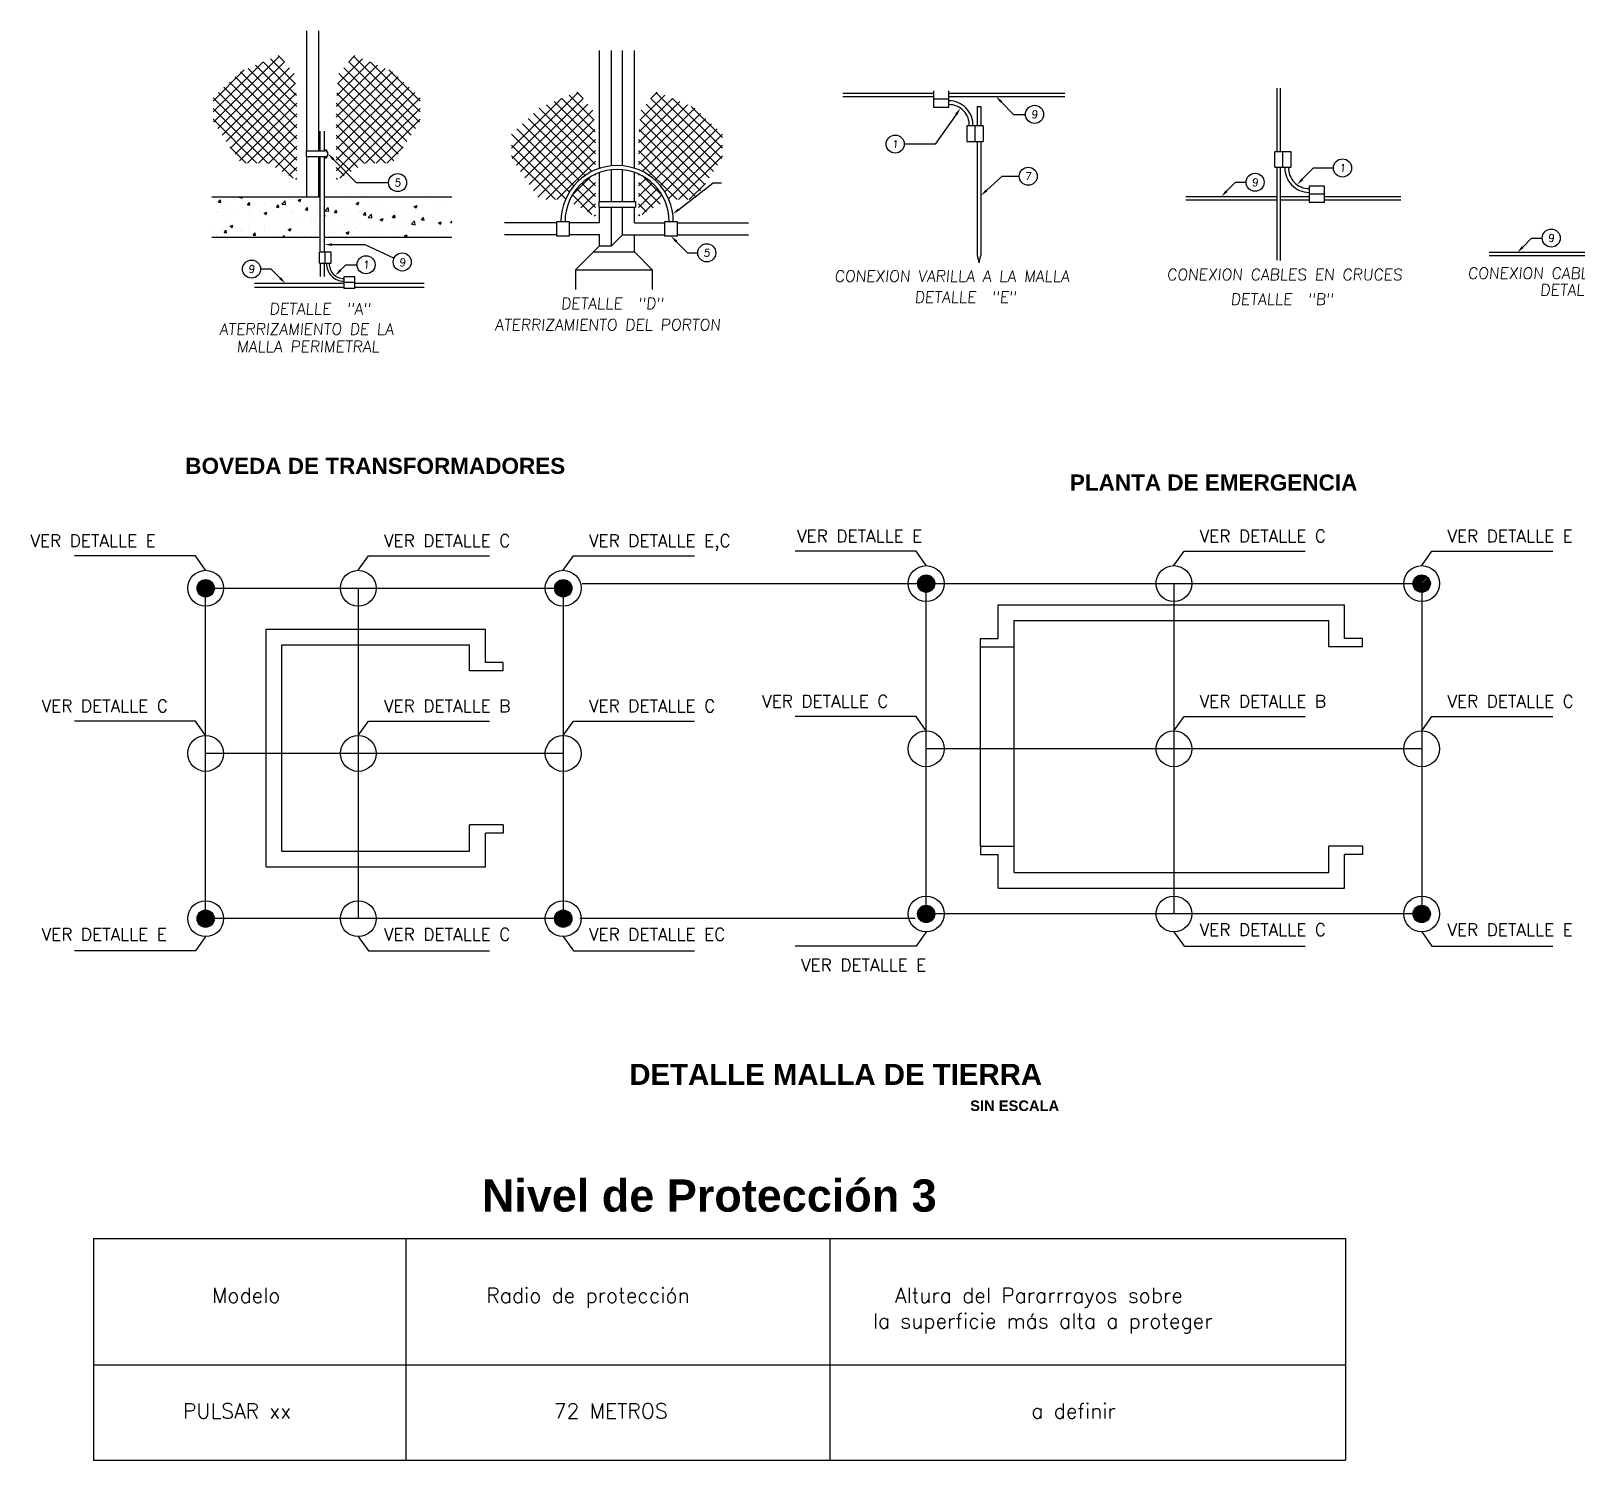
# Model space of a CAD drawing. Extents: x 268 to 383, y 668 to 793.
# Drawn here: x 267.82 to 308.74, y 753.04 to 790.88 of the extents above; entities that cross this region are included whole.
import ezdxf
from ezdxf.enums import TextEntityAlignment as Align

# ---------------------------------------------------------------- set-up
doc = ezdxf.new("R2010")
doc.units = 0
doc.header["$LTSCALE"] = 0.5
doc.header["$MEASUREMENT"] = 0
doc.layers.get('0').update_dxf_attribs({"linetype": 'CONTINUOUS'})
for name, color, linetype in [('MALLA', 4, 'CONTINUOUS'), ('P01', 6, 'CONTINUOUS'), ('P02', 1, 'CONTINUOUS'), ('P03', 5, 'CONTINUOUS'), ('P04', 7, 'CONTINUOUS'), ('P06', 7, 'CONTINUOUS'), ('P07', 5, 'CONTINUOUS'), ('paredes', 1, 'CONTINUOUS'), ('TEXTO', 7, 'CONTINUOUS')]:
    doc.layers.add(name, color=color, linetype=linetype)
doc.styles.add('ALR', font='sanssb__.ttf')
doc.styles.add('LEROY', font='ROMANC.SHX')
doc.styles.add('SALVA', font='SIMPLEX9.SHX')
doc.styles.add('STYLE1', font='sanssb__.ttf')
doc.styles.add('STYLE2', font='romans.shx')

# ---------------------------------------------------------------- blocks, each defined once
blk = doc.blocks.new('*X14')
at = {"color": 0}
for p, q in [((19480, 56603), (31765, 68889)), ((19611, 54082), (35911, 70383)), ((20652, 52472), (37123, 68943)), ((40085, 60678), (31842, 68921)), ((39873, 63542), (33708, 69707)), ((37121, 68945), (35573, 70493)), ((19480, 59255), (27183, 66958)), ((21693, 50861), (38335, 67503)), ((22751, 49267), (39546, 66063)), ((40193, 49963), (24907, 65249)), ((40193, 52615), (26282, 66526)), ((40193, 55267), (28111, 67349)), ((40193, 57918), (29976, 68135)), ((40193, 42008), (20784, 61417)), ((40193, 44660), (22158, 62695)), ((40193, 47312), (23533, 63972)), ((23824, 47689), (39859, 63724)), ((24897, 46110), (40042, 61255)), ((39300, 40250), (19480, 60070)), ((32977, 43921), (19480, 57418)), ((25969, 44531), (40193, 58754)), ((30326, 43921), (19480, 54766)), ((28011, 43921), (40193, 56103)), ((30662, 43921), (40193, 53451)), ((33213, 43820), (40193, 50799)), ((27674, 43921), (23649, 47945)), ((34885, 42840), (40193, 48148)), ((36556, 41859), (40193, 45496)), ((38227, 40879), (40193, 42844)), ((39899, 39899), (40193, 40193))]:
    blk.add_line(p, q, dxfattribs=at)
blk = doc.blocks.new('*X15')
at = {"color": 0}
for p, q in [((8021, 23138), (8035, 23153)), ((8021, 23138), (8910, 23000)), ((8450, 23153), (8797, 22919)), ((8797, 22919), (8875, 23153)), ((8910, 23000), (8892, 23153)), ((2414, 19268), (2414, 19268)), ((3010, 21938), (3492, 22513)), ((3010, 21938), (3608, 21886)), ((3044, 19631), (3044, 19631)), ((3178, 22005), (3178, 22005)), ((3608, 21886), (3492, 22513)), ((5644, 20386), (5644, 20386)), ((5781, 20614), (5781, 20614)), ((6965, 22504), (6965, 22504)), ((8876, 20632), (8876, 20632)), ((10183, 21311), (10665, 21885)), ((10183, 21311), (10780, 21258)), ((10650, 19391), (10650, 19391)), ((10780, 21258), (10665, 21885)), ((10975, 21364), (10975, 21364)), ((10982, 20161), (10982, 20161)), ((13153, 19721), (13153, 19721)), ((14269, 19228), (14969, 19497)), ((14269, 19228), (14766, 18893)), ((14708, 21633), (14708, 21633)), ((14766, 18893), (14969, 19497)), ((16109, 22068), (16109, 22068)), ((16320, 19935), (16320, 19935)), ((16941, 20219), (16941, 20219)), ((17355, 20683), (17837, 21258)), ((17355, 20683), (17953, 20631)), ((17953, 20631), (17837, 21258)), ((18693, 21482), (19472, 22294)), ((18693, 21482), (19583, 21344)), ((19583, 21344), (19472, 22294)), ((20540, 22634), (20540, 22634)), ((21038, 19379), (21038, 19379)), ((21160, 22708), (21160, 22708)), ((21658, 19709), (21658, 19709)), ((22671, 22454), (23371, 22722)), ((22671, 22454), (23168, 22118)), ((23168, 22118), (23371, 22722)), ((23256, 21051), (23256, 21051)), ((24528, 20056), (25010, 20630)), ((24528, 20056), (25126, 20003)), ((25126, 20003), (25010, 20630)), ((25760, 21380), (25760, 21380)), ((26232, 20129), (26232, 20129)), ((26997, 19484), (26997, 19484)), ((3654, 15303), (3654, 15303)), ((4335, 18560), (4335, 18560)), ((5659, 17285), (5659, 17285)), ((5866, 16003), (6566, 16272)), ((5866, 16003), (6364, 15667)), ((6364, 15667), (6567, 16272)), ((7752, 19043), (7752, 19043)), ((8019, 15447), (8019, 15447)), ((10523, 15776), (10523, 15776)), ((10853, 18035), (10853, 18035)), ((13090, 18817), (13090, 18817)), ((14295, 15666), (14295, 15666)), ((14310, 16275), (14310, 16275)), ((15866, 15410), (15866, 15410)), ((15987, 18739), (15987, 18739)), ((18429, 18592), (18429, 18592)), ((20127, 16667), (20127, 16667)), ((20238, 15202), (20938, 15471)), ((20626, 17107), (20626, 17107)), ((20735, 14867), (20938, 15471)), ((20917, 16050), (20917, 16050)), ((23129, 17436), (23129, 17436)), ((23767, 18366), (23767, 18366)), ((25959, 17668), (25959, 17668)), ((26111, 16800), (26111, 16800)), ((26916, 17935), (26916, 17935)), ((1704, 14615), (1704, 14615)), ((2631, 13664), (2631, 13664)), ((4398, 14416), (4880, 14991)), ((4398, 14416), (4995, 14364)), ((4995, 14364), (4880, 14991)), ((5537, 13956), (5537, 13956)), ((8463, 14665), (8463, 14665)), ((8992, 15077), (8992, 15077)), ((10731, 14706), (10731, 14706)), ((11570, 13789), (12052, 14363)), ((11570, 13789), (12168, 13736)), ((12168, 13736), (12052, 14363)), ((14331, 14852), (14331, 14852)), ((16691, 13470), (16691, 13470)), ((18862, 13304), (19225, 13736)), ((19305, 13304), (19225, 13736)), ((19669, 14626), (19669, 14626)), ((20238, 15202), (20735, 14867)), ((20498, 13492), (20498, 13492)), ((22523, 14471), (22523, 14471)), ((24286, 13991), (24286, 13991)), ((25007, 14401), (25007, 14401)), ((25989, 13471), (25989, 13471))]:
    blk.add_line(p, q, dxfattribs=at)
blk = doc.blocks.new('*X16')
at = {"color": 0}
for p, q in [((38366, 23040), (38366, 23040)), ((46746, 22927), (46746, 22927)), ((29366, 19827), (30145, 20639)), ((29366, 19827), (30255, 19689)), ((29547, 21879), (29547, 21879)), ((30255, 19689), (30145, 20639)), ((31367, 20833), (31367, 20833)), ((31700, 19428), (32183, 20003)), ((31700, 19428), (32298, 19376)), ((32298, 19376), (32183, 20003)), ((32335, 19258), (32335, 19258)), ((35735, 19096), (35735, 19096)), ((35863, 22710), (35863, 22710)), ((36418, 21473), (36418, 21473)), ((37042, 21653), (37742, 21922)), ((37042, 21653), (37539, 21317)), ((37539, 21317), (37742, 21921)), ((37623, 19670), (37623, 19670)), ((38873, 18801), (39355, 19375)), ((39471, 18748), (39355, 19375)), ((39523, 19594), (39523, 19594)), ((41612, 22223), (41612, 22223)), ((43454, 20671), (43454, 20671)), ((45838, 20426), (45838, 20426)), ((46624, 19598), (46624, 19598)), ((48341, 20755), (48341, 20755)), ((49286, 21672), (49286, 21672)), ((51413, 20852), (52114, 21121)), ((51413, 20852), (51911, 20516)), ((51675, 20238), (51675, 20238)), ((51682, 19477), (51682, 19477)), ((51911, 20516), (52114, 21121)), ((52129, 21254), (52129, 21254)), ((55118, 22673), (55118, 22673)), ((56869, 20988), (56869, 20988)), ((57514, 20478), (57514, 20478)), ((58444, 22085), (58444, 22085)), ((29179, 18634), (29340, 18696)), ((29179, 18216), (29340, 18696)), ((31245, 17504), (31245, 17504)), ((31791, 18669), (31791, 18669)), ((33232, 18766), (33232, 18766)), ((34187, 16474), (34187, 16474)), ((34443, 17915), (34443, 17915)), ((36296, 18144), (36296, 18144)), ((36892, 15650), (36892, 15650)), ((37673, 19033), (37673, 19033)), ((38873, 18801), (39471, 18748)), ((39782, 17690), (39782, 17690)), ((40019, 17475), (40019, 17475)), ((40038, 18172), (40817, 18984)), ((40038, 18172), (40927, 18034)), ((40927, 18034), (40817, 18984)), ((41368, 15565), (41368, 15565)), ((41490, 18894), (41490, 18894)), ((43011, 18807), (43011, 18807)), ((43011, 17627), (43711, 17895)), ((43011, 17627), (43509, 17291)), ((43207, 16482), (43207, 16482)), ((43509, 17291), (43711, 17895)), ((45120, 17464), (45120, 17464)), ((45711, 16811), (45711, 16811)), ((45851, 18476), (45851, 18476)), ((46046, 18173), (46528, 18748)), ((46046, 18173), (46643, 18121)), ((46503, 16269), (46503, 16269)), ((46643, 18121), (46528, 18748)), ((48350, 18582), (48350, 18582)), ((49498, 17310), (49498, 17310)), ((50458, 17238), (50458, 17238)), ((50710, 16517), (51489, 17329)), ((50710, 16517), (51600, 16379)), ((51600, 16379), (51489, 17329)), ((51554, 16909), (51554, 16909)), ((53218, 17546), (53700, 18120)), ((53218, 17546), (53816, 17493)), ((53688, 18356), (53688, 18356)), ((53816, 17493), (53700, 18120)), ((55501, 15977), (55501, 15977)), ((55796, 17013), (55796, 17013)), ((55814, 18141), (55814, 18141)), ((56748, 17659), (56748, 17659)), ((57382, 16826), (58083, 17094)), ((57382, 16826), (57880, 16490)), ((57880, 16490), (58083, 17094)), ((58317, 18471), (58317, 18471)), ((59026, 18131), (59026, 18131)), ((60391, 16918), (60681, 17264)), ((60391, 16918), (60681, 16893)), ((30345, 14175), (30345, 14175)), ((30601, 14822), (30601, 14822)), ((31123, 14175), (31123, 14175)), ((33105, 15152), (33105, 15152)), ((34609, 14401), (35309, 14670)), ((34609, 14401), (35106, 14066)), ((35106, 14066), (35309, 14670)), ((35684, 13950), (35684, 13950)), ((36174, 14815), (36174, 14815)), ((41022, 13724), (41022, 13724)), ((43838, 13975), (43838, 13975)), ((46360, 13499), (46360, 13499)), ((46867, 13366), (46867, 13366)), ((48980, 13600), (49680, 13869)), ((48980, 13600), (49420, 13304)), ((49491, 13304), (49680, 13869)), ((49670, 14976), (49670, 14976)), ((51432, 13580), (51432, 13580)), ((53183, 14197), (53183, 14197)), ((55686, 14527), (55686, 14527)), ((56626, 14330), (56626, 14330)), ((59474, 15025), (59474, 15025))]:
    blk.add_line(p, q, dxfattribs=at)

msp = doc.modelspace()

# ---------------------------------------------------------------- hatches: boundary and pattern name
at = {"layer": 'MALLA', "linetype": 'Continuous'}
h = msp.add_hatch(dxfattribs=at)
h.set_pattern_fill('ANSI31', color=256, scale=0.218697, style=0)
h.set_pattern_definition([(135, (421.129375, 758.26401), (0.019330302, 0.019330302), [])])
h.paths.add_polyline_path([(272.68, 776.125, 1), (272.223, 776.125, 1)])
h = msp.add_hatch(dxfattribs=at)
h.set_pattern_fill('ANSI31', color=256, scale=0.218697, style=0)
h.set_pattern_definition([(45, (133.24207, 758.26401), (-0.019330302, 0.019330302), [])])
h.paths.add_polyline_path([(282.149, 776.125, 1), (281.691, 776.125, 1)])
h = msp.add_hatch(dxfattribs=at)
h.set_pattern_fill('ANSI31', color=256, scale=0.218697, style=0)
h.set_pattern_definition([(135, (440.209402, 758.387254), (0.019330302, 0.019330302), [])])
h.paths.add_polyline_path([(291.76, 776.249, 1), (291.303, 776.249, 1)])
h = msp.add_hatch(dxfattribs=at)
h.set_pattern_fill('ANSI31', color=256, scale=0.218697, style=0)
h.set_pattern_definition([(45, (155.975068, 758.387254), (-0.019330302, 0.019330302), [])])
h.paths.add_polyline_path([(304.882, 776.249, 1), (304.424, 776.249, 1)])
h = msp.add_hatch(dxfattribs=at)
h.set_pattern_fill('ANSI31', color=256, scale=0.218697, style=0)
h.set_pattern_definition([(225, (440.209402, 785.362), (0.019330302, -0.019330302), [])])
h.paths.add_polyline_path([(291.303, 767.501, 1), (291.76, 767.501, 1)])
h = msp.add_hatch(dxfattribs=at)
h.set_pattern_fill('ANSI31', color=256, scale=0.218697, style=0)
h.set_pattern_definition([(315, (155.975068, 785.362), (-0.019330302, -0.019330302), [])])
h.paths.add_polyline_path([(304.424, 767.501, 1), (304.882, 767.501, 1)])
h = msp.add_hatch(dxfattribs=at)
h.set_pattern_fill('ANSI31', color=256, scale=0.218697, style=0)
h.set_pattern_definition([(225, (421.129375, 785.238755), (0.019330302, -0.019330302), [])])
h.paths.add_polyline_path([(272.223, 767.377, 1), (272.68, 767.377, 1)])
h = msp.add_hatch(dxfattribs=at)
h.set_pattern_fill('ANSI31', color=256, scale=0.218697, style=0)
h.set_pattern_definition([(315, (133.24207, 785.238755), (-0.019330302, -0.019330302), [])])
h.paths.add_polyline_path([(281.691, 767.377, 1), (282.149, 767.377, 1)])

# ---------------------------------------------------------------- linework, layer by layer
for p, q in [((282.424, 776.249), (291.301, 776.249)), ((291.531, 767.501), (291.531, 776.249)), ((291.531, 776.249), (304.653, 776.249)), ((298.092, 776.249), (298.092, 767.501)), ((304.653, 776.249), (304.653, 767.501)), ((272.451, 776.125), (281.92, 776.125)), ((272.451, 767.377), (272.451, 776.125)), ((276.493, 776.125), (276.493, 767.377)), ((281.92, 776.125), (281.92, 767.377)), ((281.92, 771.751), (272.451, 771.751)), ((304.653, 771.875), (291.531, 771.875)), ((281.92, 767.377), (272.451, 767.377)), ((282.362, 767.39), (291.238, 767.39)), ((304.653, 767.501), (291.531, 767.501))]:
    msp.add_line(p, q, dxfattribs=at)
for centre in [(272.451, 776.125), (281.92, 776.125), (291.531, 776.249), (304.653, 776.249), (291.531, 767.501), (304.653, 767.501), (272.451, 767.377), (281.92, 767.377)]:
    msp.add_circle(centre, 0.229, dxfattribs=at)
at = {"layer": 'P01'}
for centre, radius, start, end in [((292.132, 788.391), 0.64, 357.6903, 90), ((292.132, 788.391), 0.541, 357.2774, 90), ((301.67, 787.247), 0.64, 177.6903, 270), ((301.67, 787.247), 0.541, 177.2774, 270), ((276.111, 784.711), 0.457, 177.6903, 270), ((276.111, 784.711), 0.387, 177.2774, 270)]:
    msp.add_arc(centre, radius, start, end, dxfattribs=at)
at = {"layer": 'P02'}
for p, q in [((280.554, 787.774), (281.871, 789.09)), ((280.568, 787.504), (282.315, 789.25)), ((280.68, 787.331), (282.445, 789.096)), ((280.792, 787.159), (282.575, 788.942)), ((282.774, 787.631), (281.479, 788.925)), ((282.774, 787.915), (281.679, 789.009)), ((282.762, 788.21), (281.879, 789.093)), ((282.739, 788.517), (282.079, 789.178)), ((282.445, 789.096), (282.279, 789.262)), ((283.915, 787.915), (285.01, 789.009)), ((283.915, 787.631), (285.21, 788.925)), ((283.927, 788.21), (284.81, 789.093)), ((283.949, 788.517), (284.61, 789.178)), ((285.897, 787.159), (284.114, 788.942)), ((284.244, 789.096), (284.41, 789.262)), ((286.009, 787.331), (284.244, 789.096)), ((286.12, 787.504), (284.374, 789.25)), ((286.134, 787.774), (284.818, 789.09)), ((291.721, 789.298), (291.721, 788.866)), ((291.721, 789.082), (292.132, 789.082)), ((292.132, 788.866), (292.132, 789.298)), ((280.905, 786.988), (282.704, 788.787)), ((282.499, 787.053), (280.989, 788.563)), ((281.02, 786.819), (282.738, 788.537)), ((282.677, 787.159), (281.136, 788.7)), ((282.774, 787.346), (281.283, 788.837)), ((283.915, 787.346), (285.406, 788.837)), ((285.669, 786.819), (283.951, 788.537)), ((285.784, 786.988), (283.984, 788.787)), ((284.012, 787.159), (285.553, 788.7)), ((284.19, 787.053), (285.7, 788.563)), ((286.134, 788.058), (285.309, 788.883)), ((291.721, 788.866), (292.132, 788.866)), ((282.084, 786.616), (280.554, 788.145)), ((282.203, 786.781), (280.694, 788.29)), ((282.341, 786.927), (280.841, 788.426)), ((281.135, 786.649), (282.758, 788.272)), ((285.554, 786.649), (283.931, 788.272)), ((284.348, 786.927), (285.847, 788.426)), ((284.486, 786.781), (285.995, 788.29)), ((284.605, 786.616), (286.134, 788.145)), ((293.039, 788.365), (292.607, 788.365)), ((292.607, 788.365), (292.607, 787.953)), ((292.823, 788.365), (292.823, 787.953)), ((293.039, 788.365), (293.039, 787.953)), ((282.001, 786.415), (280.554, 787.861)), ((281.25, 786.48), (282.774, 788.004)), ((281.468, 786.415), (282.774, 787.72)), ((285.439, 786.48), (283.915, 788.004)), ((285.22, 786.415), (283.915, 787.72)), ((284.703, 786.43), (286.134, 787.861)), ((292.607, 787.953), (293.039, 787.953)), ((300.763, 787.273), (300.763, 787.685)), ((301.195, 787.685), (300.763, 787.685)), ((300.979, 787.273), (300.979, 787.685)), ((301.195, 787.273), (301.195, 787.685)), ((281.716, 786.415), (280.554, 787.577)), ((281.753, 786.415), (282.774, 787.436)), ((284.936, 786.415), (283.915, 787.436)), ((284.972, 786.415), (286.134, 787.577)), ((300.763, 787.273), (301.195, 787.273)), ((282.165, 786.543), (282.636, 787.014)), ((282.205, 786.299), (282.774, 786.868)), ((282.774, 786.778), (282.576, 786.976)), ((282.774, 787.062), (282.757, 787.079)), ((283.915, 787.062), (283.932, 787.079)), ((283.915, 786.778), (284.113, 786.976)), ((284.484, 786.299), (283.915, 786.868)), ((284.524, 786.543), (284.052, 787.014)), ((282.678, 786.022), (282.162, 786.538)), ((282.384, 786.194), (282.774, 786.584)), ((282.774, 786.494), (282.417, 786.851)), ((283.915, 786.494), (284.272, 786.851)), ((283.915, 786.21), (284.41, 786.705)), ((285.256, 786.415), (285.688, 786.846)), ((301.67, 786.772), (301.67, 786.34)), ((302.082, 786.772), (301.67, 786.772)), ((302.082, 786.556), (301.67, 786.556)), ((302.082, 786.34), (302.082, 786.772)), ((282.563, 786.089), (282.774, 786.3)), ((284.126, 786.089), (283.915, 786.3)), ((302.082, 786.34), (301.67, 786.34)), ((282.742, 785.984), (282.774, 786.015)), ((272.614, 785.422), (275.487, 785.422)), ((275.594, 785.422), (278.969, 785.422)), ((275.463, 784.73), (275.463, 785.023)), ((275.772, 785.023), (275.463, 785.023)), ((275.618, 784.73), (275.618, 785.023)), ((275.772, 784.73), (275.772, 785.023)), ((275.463, 784.73), (275.772, 784.73)), ((276.111, 784.372), (276.111, 784.063)), ((276.405, 784.372), (276.111, 784.372)), ((276.405, 784.217), (276.111, 784.217)), ((276.405, 784.063), (276.111, 784.063)), ((276.405, 784.063), (276.405, 784.372))]:
    msp.add_line(p, q, dxfattribs=at)
at = {"layer": 'P02', "color": 7}
for p, q in [((282.774, 786.21), (282.279, 786.705)), ((284.305, 786.194), (283.915, 786.584)), ((284.011, 786.022), (284.527, 786.538)), ((283.947, 785.984), (283.915, 786.015))]:
    msp.add_line(p, q, dxfattribs=at)
at = {"layer": 'P03'}
for p, q in [((282.879, 787.243), (282.879, 790.363)), ((283.201, 787.311), (283.201, 790.363)), ((292.879, 788.885), (292.879, 788.365)), ((292.879, 788.885), (292.983, 788.885)), ((292.983, 788.885), (292.983, 788.365)), ((275.112, 787.703), (275.112, 787.553)), ((275.112, 787.703), (275.613, 787.703)), ((275.613, 787.735), (275.613, 787.703)), ((275.613, 787.735), (275.653, 787.735)), ((275.653, 787.735), (275.653, 787.682)), ((275.653, 787.682), (275.689, 787.682)), ((275.689, 787.574), (275.689, 787.682)), ((292.879, 787.953), (292.879, 784.94)), ((292.983, 787.953), (292.983, 784.94)), ((275.112, 787.553), (275.613, 787.553)), ((275.613, 787.553), (275.613, 787.521)), ((275.613, 787.521), (275.653, 787.521)), ((275.653, 787.574), (275.689, 787.574)), ((275.653, 787.574), (275.653, 787.521)), ((282.879, 786.364), (282.879, 787.13)), ((283.201, 786.364), (283.201, 787.203)), ((300.83, 786.493), (298.404, 786.493)), ((301.67, 786.493), (300.919, 786.493)), ((304.104, 786.493), (302.082, 786.493)), ((282.879, 785.803), (282.879, 786.214)), ((283.201, 785.196), (283.201, 786.214)), ((300.83, 786.405), (298.404, 786.405)), ((301.67, 786.405), (300.919, 786.405)), ((304.104, 786.405), (302.082, 786.405)), ((281.754, 785.803), (280.364, 785.803)), ((282.879, 785.803), (282.076, 785.803)), ((281.754, 785.481), (280.364, 785.481)), ((282.879, 785.481), (282.076, 785.481)), ((282.879, 785.196), (282.879, 785.481)), ((283.201, 785.196), (283.488, 785.483)), ((282.879, 785.196), (283.201, 785.196)), ((292.879, 784.94), (292.931, 784.745)), ((292.931, 784.745), (292.983, 784.94)), ((309.753, 785.016), (306.442, 785.016)), ((309.753, 784.927), (306.442, 784.927)), ((276.111, 784.194), (273.746, 784.194)), ((276.111, 784.088), (273.746, 784.088)), ((278.236, 784.194), (276.405, 784.194)), ((278.236, 784.087), (276.405, 784.087))]:
    msp.add_line(p, q, dxfattribs=at)
at = {"layer": 'P04'}
for p, q in [((275.13, 787.703), (275.13, 790.882)), ((275.451, 787.703), (275.451, 790.882)), ((283.488, 787.311), (283.488, 790.363)), ((283.809, 787.243), (283.809, 790.363)), ((300.83, 787.685), (300.83, 789.367)), ((300.918, 787.685), (300.918, 789.367)), ((289.324, 789.235), (291.721, 789.235)), ((289.324, 789.147), (291.721, 789.147)), ((292.132, 789.235), (295.2, 789.235)), ((292.132, 789.147), (295.2, 789.147)), ((275.487, 787.703), (275.487, 788.225)), ((275.594, 787.703), (275.594, 788.225)), ((275.13, 786.478), (275.13, 787.553)), ((275.451, 786.478), (275.451, 787.553)), ((275.487, 785.023), (275.487, 787.553)), ((275.594, 785.023), (275.594, 787.553)), ((300.83, 784.81), (300.83, 787.273)), ((300.918, 784.807), (300.918, 787.273)), ((283.488, 786.364), (283.488, 787.203)), ((283.809, 786.364), (283.809, 787.13)), ((275.487, 786.478), (272.614, 786.478)), ((278.969, 786.478), (275.594, 786.478)), ((282.862, 786.364), (283.834, 786.364)), ((282.862, 786.364), (282.862, 786.214)), ((282.862, 786.214), (283.834, 786.214)), ((283.488, 785.483), (283.488, 786.214)), ((283.809, 785.804), (283.809, 786.214)), ((283.834, 786.364), (283.834, 786.214)), ((283.809, 785.804), (284.613, 785.804)), ((284.934, 785.804), (286.827, 785.804)), ((283.488, 785.483), (284.613, 785.483)), ((284.934, 785.483), (286.827, 785.483)), ((275.489, 784.384), (275.489, 784.73)), ((275.596, 784.384), (275.596, 784.73))]:
    msp.add_line(p, q, dxfattribs=at)
for centre, radius, start, end in [((283.344, 785.835), 1.483, 90.0296, 180), ((283.352, 785.835), 1.483, 360, 89.9704), ((283.344, 785.835), 1.376, 90.0319, 180), ((283.352, 785.835), 1.376, 360, 89.9681)]:
    msp.add_arc(centre, radius, start, end, dxfattribs=at)
at = {"layer": 'P06'}
for p, q in [((281.754, 785.449), (281.754, 785.835)), ((281.754, 785.835), (282.076, 785.835)), ((282.076, 785.835), (282.076, 785.449)), ((284.613, 785.451), (284.613, 785.836)), ((284.613, 785.836), (284.934, 785.836)), ((284.934, 785.836), (284.934, 785.451)), ((282.076, 785.449), (281.754, 785.449)), ((283.809, 785.03), (283.809, 785.483)), ((284.934, 785.451), (284.613, 785.451)), ((282.879, 785.196), (282.244, 784.56)), ((282.713, 785.03), (283.809, 785.03)), ((283.809, 785.03), (284.279, 784.56)), ((282.244, 784.56), (282.244, 784.034)), ((282.244, 784.56), (284.279, 784.56)), ((284.279, 784.56), (284.279, 784.034))]:
    msp.add_line(p, q, dxfattribs=at)
at = {"layer": 'P07'}
for p, q in [((293.519, 789.004), (293.845, 788.672)), ((292.326, 788.671), (291.767, 787.885)), ((293.845, 788.672), (294.161, 788.672)), ((291.767, 787.885), (290.951, 787.885)), ((275.829, 787.487), (276.438, 786.866)), ((276.438, 786.866), (277.294, 786.866)), ((284.979, 786.156), (285.891, 786.861)), ((285.891, 786.861), (286.107, 786.861)), ((293.131, 786.66), (293.545, 787.035)), ((293.545, 787.035), (293.994, 787.035)), ((299.484, 786.636), (299.719, 786.875)), ((299.719, 786.875), (300.001, 786.875)), ((301.491, 786.953), (301.786, 787.254)), ((301.786, 787.254), (302.316, 787.254)), ((275.794, 785.224), (276.664, 785.227)), ((276.664, 785.227), (277.439, 784.866)), ((284.914, 785.308), (285.209, 785.008)), ((307.327, 785.158), (307.562, 785.397)), ((307.562, 785.397), (307.844, 785.397)), ((285.209, 785.008), (285.481, 785.008)), ((274.188, 784.576), (273.906, 784.576)), ((274.423, 784.337), (274.188, 784.576)), ((276.019, 784.545), (276.163, 784.691)), ((276.163, 784.691), (276.459, 784.691))]:
    msp.add_line(p, q, dxfattribs=at)
for centre in [(294.401, 788.672), (290.711, 787.885), (294.234, 787.035), (302.556, 787.254), (277.534, 786.866), (300.241, 786.875), (308.084, 785.397), (285.721, 785.006), (273.666, 784.576), (276.699, 784.691), (277.657, 784.765)]:
    msp.add_circle(centre, 0.24, dxfattribs=at)
for points in [[(293.542, 789.027), (293.495, 788.981), (293.378, 789.147)], [(292.299, 788.69), (292.354, 788.652), (292.442, 788.834)], [(275.853, 787.51), (275.805, 787.463), (275.689, 787.629)], [(301.515, 786.93), (301.467, 786.977), (301.351, 786.811)], [(293.153, 786.635), (293.108, 786.685), (292.983, 786.526)], [(299.508, 786.613), (299.46, 786.659), (299.344, 786.493)], [(285, 786.13), (284.959, 786.183), (284.821, 786.034)], [(275.794, 785.257), (275.794, 785.191), (275.594, 785.223)], [(284.938, 785.331), (284.89, 785.285), (284.774, 785.451)], [(307.351, 785.135), (307.303, 785.182), (307.187, 785.016)], [(276.043, 784.521), (275.995, 784.568), (275.879, 784.402)], [(274.399, 784.313), (274.447, 784.36), (274.563, 784.194)]]:
    msp.add_solid(points, dxfattribs=at)
at = {"layer": 'paredes', "color": 3, "linetype": 'Continuous'}
for p, q in [((293.441, 775.683), (302.61, 775.683)), ((293.441, 774.794), (293.441, 775.683)), ((302.61, 774.794), (302.61, 775.683)), ((274.05, 775.046), (279.858, 775.046)), ((274.05, 769.55), (274.05, 775.046)), ((279.858, 774.157), (279.858, 775.046)), ((293.858, 775.267), (302.193, 775.267)), ((293.858, 774.572), (293.858, 775.267)), ((302.193, 774.572), (302.193, 775.267)), ((274.467, 774.629), (279.441, 774.629)), ((274.467, 769.327), (274.467, 774.629)), ((279.441, 773.935), (279.441, 774.629)), ((292.968, 774.794), (293.441, 774.794)), ((292.968, 774.572), (292.968, 774.794)), ((303.082, 774.794), (302.61, 774.794)), ((303.082, 774.572), (303.082, 774.794)), ((292.968, 774.572), (293.858, 774.572)), ((292.968, 769.298), (292.968, 774.572)), ((293.858, 769.298), (293.858, 774.572)), ((303.082, 774.572), (302.193, 774.572)), ((280.33, 773.935), (279.441, 773.935)), ((280.33, 774.157), (279.858, 774.157)), ((280.33, 773.935), (280.33, 774.157)), ((274.467, 769.167), (274.467, 769.862)), ((279.441, 769.167), (279.441, 769.862)), ((280.33, 769.862), (279.441, 769.862)), ((280.33, 769.862), (280.33, 769.64)), ((274.05, 768.751), (274.05, 769.64)), ((279.858, 768.751), (279.858, 769.64)), ((280.33, 769.64), (279.858, 769.64)), ((292.968, 769.298), (293.858, 769.298)), ((292.968, 769.298), (292.968, 769.076)), ((293.858, 768.603), (293.858, 769.298)), ((302.193, 768.603), (302.193, 769.298)), ((303.082, 769.298), (302.193, 769.298)), ((303.082, 769.298), (303.082, 769.076)), ((274.467, 769.167), (279.441, 769.167)), ((292.968, 769.076), (293.441, 769.076)), ((293.441, 768.187), (293.441, 769.076)), ((302.61, 768.187), (302.61, 769.076)), ((303.082, 769.076), (302.61, 769.076)), ((274.05, 768.751), (279.858, 768.751)), ((293.858, 768.603), (302.193, 768.603)), ((293.441, 768.187), (302.61, 768.187))]:
    msp.add_line(p, q, dxfattribs=at)
at = {"layer": 'TEXTO', "linetype": 'Continuous'}
for p, q in [((291.264, 777.104), (288.059, 777.104)), ((291.531, 776.724), (291.264, 777.104)), ((298.092, 776.724), (298.36, 777.104)), ((298.36, 777.104), (301.564, 777.104)), ((304.653, 776.724), (304.921, 777.104)), ((304.921, 777.104), (308.125, 777.104)), ((272.184, 776.981), (268.979, 776.981)), ((272.451, 776.6), (272.184, 776.981)), ((276.493, 776.6), (276.76, 776.981)), ((276.76, 776.981), (279.965, 776.981)), ((281.92, 776.6), (282.188, 776.981)), ((282.188, 776.981), (285.392, 776.981)), ((272.184, 772.607), (268.979, 772.607)), ((272.451, 772.226), (272.184, 772.607)), ((276.493, 772.226), (276.76, 772.607)), ((276.76, 772.607), (279.965, 772.607)), ((281.92, 772.226), (282.188, 772.607)), ((282.188, 772.607), (285.392, 772.607)), ((291.264, 772.73), (288.059, 772.73)), ((291.531, 772.35), (291.264, 772.73)), ((298.092, 772.35), (298.36, 772.73)), ((298.36, 772.73), (301.564, 772.73)), ((304.653, 772.35), (304.921, 772.73)), ((304.921, 772.73), (308.125, 772.73)), ((272.451, 766.902), (272.184, 766.522)), ((276.493, 766.902), (276.76, 766.522)), ((281.92, 766.902), (282.188, 766.522)), ((291.531, 767.026), (291.264, 766.645)), ((298.092, 767.026), (298.36, 766.645)), ((304.653, 767.026), (304.921, 766.645)), ((272.184, 766.522), (268.979, 766.522)), ((276.76, 766.522), (279.965, 766.522)), ((282.188, 766.522), (285.392, 766.522)), ((291.264, 766.645), (288.059, 766.645)), ((298.36, 766.645), (301.564, 766.645)), ((304.921, 766.645), (308.125, 766.645))]:
    msp.add_line(p, q, dxfattribs=at)
at = {"layer": 'TEXTO', "ltscale": 100000}
for p, q in [((269.477, 758.904), (302.633, 758.904)), ((269.477, 758.904), (269.477, 753.041)), ((277.749, 758.904), (277.749, 753.041)), ((288.98, 758.904), (288.98, 753.041)), ((302.633, 758.904), (302.633, 753.041)), ((269.477, 755.565), (302.633, 755.565)), ((269.477, 753.041), (302.633, 753.041))]:
    msp.add_line(p, q, dxfattribs=at)
at = {"layer": 'TEXTO', "linetype": 'Continuous'}
for centre in [(291.531, 776.249), (298.092, 776.249), (304.653, 776.249), (272.451, 776.125), (276.493, 776.125), (281.92, 776.125), (272.451, 771.751), (276.493, 771.751), (281.92, 771.751), (291.531, 771.875), (298.092, 771.875), (304.653, 771.875), (272.451, 767.377), (276.493, 767.377), (281.92, 767.377), (291.531, 767.501), (298.092, 767.501), (304.653, 767.501)]:
    msp.add_circle(centre, 0.475, dxfattribs=at)

# ---------------------------------------------------------------- block references
at = {"layer": 'P01', "xscale": 0.0001071428571322031, "yscale": 0.0001071428571322031, "zscale": 0.000107142857142825}
for name in ['*X15', '*X16']:
    msp.add_blockref(name, (272.468, 783.997), dxfattribs=at)
at = {"layer": 'P03', "yscale": 0.0001071428571322031, "zscale": 0.000107142857142825}
for p, xscale in [((270.561, 782.675), 0.0001071428571322031), ((280.217, 782.675), -0.0001071428571322031)]:
    msp.add_blockref('*X14', p, dxfattribs=dict(at, xscale=xscale))

# ---------------------------------------------------------------- texts
at = {"layer": 'P07', "style": 'LEROY', "oblique": 5}
for s, p in [('9', (294.401, 788.672)), ('1', (290.711, 787.885)), ('1', (302.556, 787.254)), ('5', (277.534, 786.866)), ('7', (294.234, 787.035)), ('9', (300.241, 786.875)), ('9', (308.084, 785.397)), ('9', (277.663, 784.755)), ('5', (285.721, 785.006)), ('9', (273.666, 784.576)), ('1', (276.699, 784.691))]:
    msp.add_text(s, height=0.2, dxfattribs=at).set_placement(p, align=Align.MIDDLE)
for s, p in [('CONEXION VARILLA A LA MALLA', (289.101, 784.24)), ('CONEXION CABLES EN CRUCES', (297.904, 784.28)), ('CONEXION CABLES EN EXTREMOS', (305.871, 784.316)), ('DETALLE  "C"', (307.787, 783.875)), ('DETALLE  "A"', (274.137, 783.374)), ('DETALLE  "D"', (281.855, 783.517)), ('DETALLE  "E"', (291.222, 783.685)), ('DETALLE  "B"', (299.59, 783.627)), ('ATERRIZAMIENTO DEL PORTON', (280.108, 782.952)), ('ATERRIZAMIENTO DE LA', (272.813, 782.837)), ('MALLA PERIMETRAL', (273.273, 782.376))]:
    msp.add_text(s, height=0.3, dxfattribs=at).set_placement(p)
at = {"layer": 'TEXTO', "color": 3, "style": 'ALR'}
for s, height, p in [('BOVEDA DE TRANSFORMADORES', 0.42646, (271.912, 779.153)), ('PLANTA DE EMERGENCIA', 0.42646, (295.336, 778.711)), ('DETALLE MALLA DE TIERRA', 0.55675, (283.67, 762.975)), ('SIN ESCALA', 0.2784, (292.697, 762.284))]:
    msp.add_text(s, height=height, dxfattribs=at).set_placement(p)
at = {"layer": 'TEXTO'}
for s, height, style, p in [('VER DETALLE E', 0.32805, 'SALVA', (267.809, 777.22)), ('VER DETALLE C', 0.32805, 'SALVA', (277.173, 777.22)), ('VER DETALLE E,C', 0.32805, 'SALVA', (282.6, 777.22)), ('VER DETALLE E', 0.32805, 'SALVA', (288.11, 777.343)), ('VER DETALLE C', 0.32805, 'SALVA', (298.772, 777.343)), ('VER DETALLE E', 0.32805, 'SALVA', (305.333, 777.343)), ('VER DETALLE C', 0.32805, 'SALVA', (268.106, 772.846)), ('VER DETALLE B', 0.32805, 'SALVA', (277.173, 772.846)), ('VER DETALLE C', 0.32805, 'SALVA', (282.6, 772.846)), ('VER DETALLE C', 0.32805, 'SALVA', (287.186, 772.969)), ('VER DETALLE B', 0.32805, 'SALVA', (298.772, 772.969)), ('VER DETALLE C', 0.32805, 'SALVA', (305.333, 772.969)), ('VER DETALLE C', 0.32805, 'SALVA', (298.772, 766.919)), ('VER DETALLE E', 0.32805, 'SALVA', (305.333, 766.919)), ('VER DETALLE E', 0.32805, 'SALVA', (268.106, 766.796)), ('VER DETALLE C', 0.32805, 'SALVA', (277.173, 766.796)), ('VER DETALLE EC', 0.32805, 'SALVA', (282.6, 766.796)), ('VER DETALLE E', 0.32805, 'SALVA', (288.216, 765.983)), ('Nivel de Protección 3', 0.85256, 'STYLE1', (279.765, 759.62))]:
    msp.add_text(s, height=height, dxfattribs=dict(at, style=style)).set_placement(p)
at = {"layer": 'TEXTO', "ltscale": 100000, "style": 'STYLE2'}
for s, height, p in [('Modelo ', 0.3953, (272.62, 757.205)), ('Radio de protección ', 0.39527, (279.883, 757.205)), ('Altura del Pararrrayos sobre', 0.39527, (290.704, 757.205)), ('la superficie más alta a proteger', 0.39527, (290.119, 756.527)), ('PULSAR xx', 0.3953, (271.851, 754.145)), ('72 METROS', 0.3953, (281.67, 754.145)), ('a definir', 0.3953, (294.314, 754.145))]:
    msp.add_text(s, height=height, dxfattribs=at).set_placement(p)

doc.saveas('drawing.dxf')
